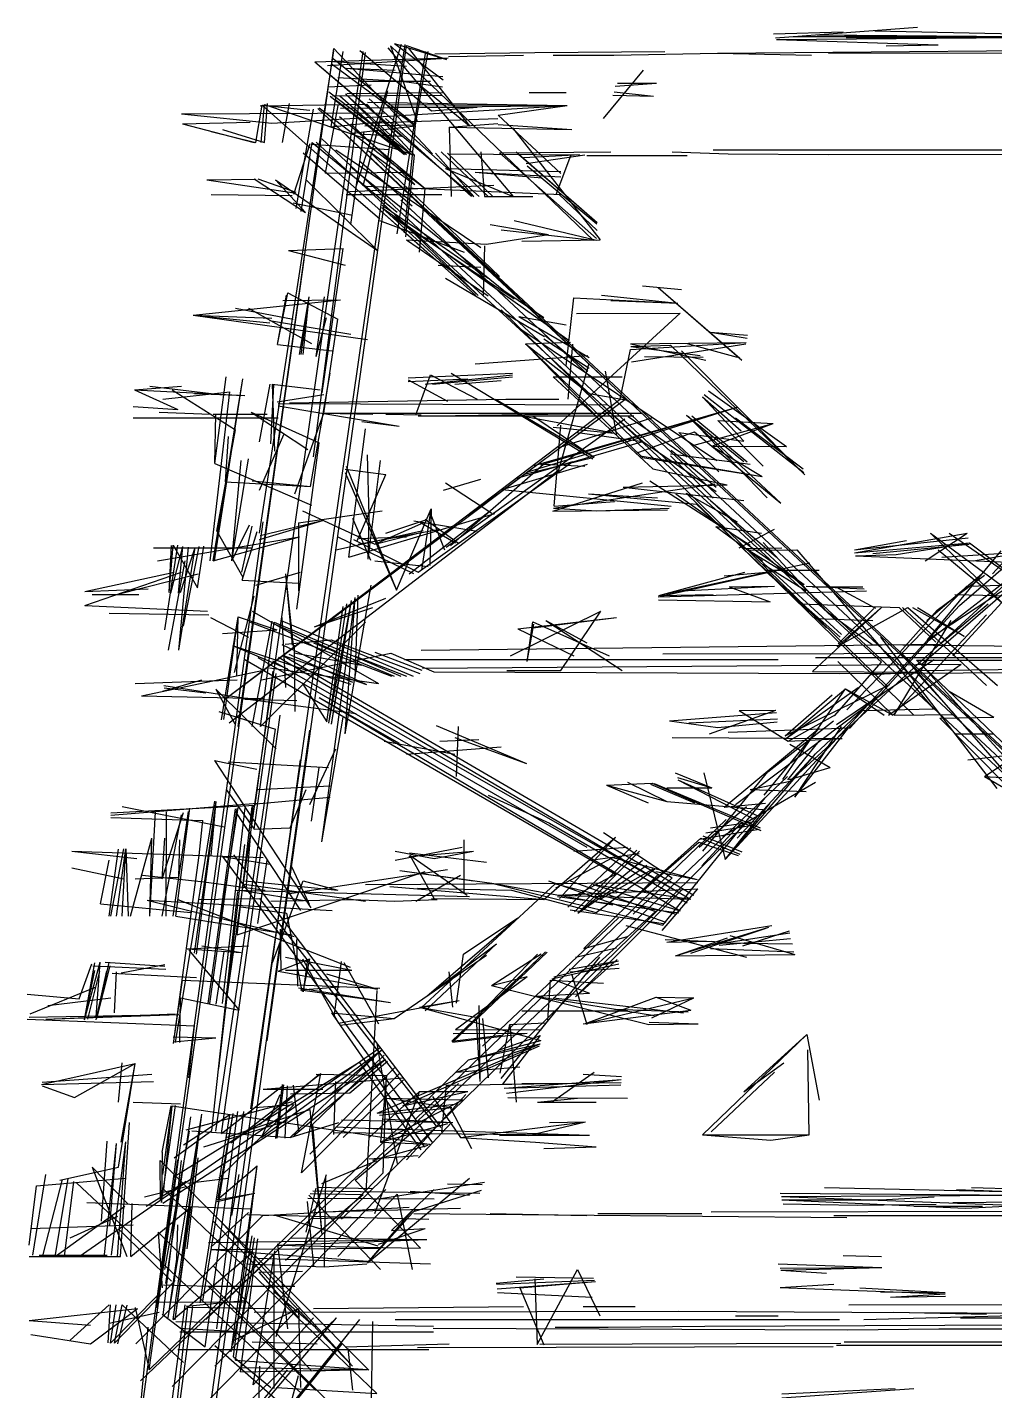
# Model space of a CAD drawing. Header units: millimetres. Extents: x 0 to 1475, y 4 to 1205.
# Drawn here: x 0 to 520, y 464 to 1197 of the extents above; entities that cross this region are included whole.
import ezdxf

# ---------------------------------------------------------------- set-up
doc = ezdxf.new("R2010")
doc.units = ezdxf.units.MM
for name, color, linetype in [('P_101', 7, 'Continuous'), ('P_150', 7, 'Continuous'), ('P_20160', 7, 'Continuous'), ('P_24159', 7, 'Continuous'), ('P_345', 7, 'Continuous'), ('P_403', 7, 'Continuous'), ('P_409', 7, 'Continuous'), ('P_475', 7, 'Continuous'), ('P_701', 7, 'Continuous'), ('P_703', 7, 'Continuous'), ('P_709', 7, 'Continuous'), ('P_712', 7, 'Continuous'), ('P_729', 7, 'Continuous'), ('P_730', 7, 'Continuous'), ('P_732', 7, 'Continuous'), ('P_733', 7, 'Continuous'), ('P_735', 7, 'Continuous'), ('P_736', 7, 'Continuous'), ('P_737', 7, 'Continuous'), ('P_738', 7, 'Continuous'), ('P_740', 7, 'Continuous'), ('P_7446', 7, 'Continuous'), ('P_7574', 7, 'Continuous'), ('P_9876', 7, 'Continuous'), ('UNASSIGNED', 1, 'Continuous')]:
    doc.layers.add(name, color=color, linetype=linetype)

msp = doc.modelspace()

# ---------------------------------------------------------------- linework, layer by layer
at = {"layer": 'P_101'}
for p, q in [((120.33, 615.33), (194.67, 1131.33)), ((100, 910), (116, 1008)), ((100.75, 910), (116, 1008)), ((101, 962.33), (107, 1009)), ((57.67, 1002), (117, 999)), ((73, 997), (109, 1001)), ((78, 1002), (112, 980.5)), ((90, 1000), (117, 999)), ((98.33, 910), (109, 1001)), ((71, 990), (98.5, 989)), ((57, 987), (135, 987)), ((100, 989), (129, 989)), ((101, 962.33), (101.5, 989)), ((102, 926), (112, 980.5)), ((108, 977), (106.5, 952.5)), ((110, 910), (119, 965)), ((110, 910), (115, 964)), ((102, 926), (116, 901.25)), ((110, 910), (119.5, 929.5)), ((115.5, 904), (121, 928.67)), ((68, 917), (121, 917)), ((70, 910), (146.5, 923)), ((74, 873), (81, 918.4)), ((76.33, 893), (78.5, 918.5)), ((76.33, 893), (77.67, 918.33)), ((77.25, 892.75), (83.75, 917.75)), ((78.5, 918.5), (91.5, 895.5)), ((81.33, 892.67), (83.75, 917.75)), ((81.5, 862), (86.8, 917.4)), ((81.5, 862), (90.25, 917.25)), ((82.5, 893), (90.25, 917.25)), ((84, 875), (92.5, 917.75)), ((91.5, 895.5), (95, 918)), ((76, 862), (85, 910)), ((48, 892), (92, 903)), ((171, 817), (185, 897)), ((111.5, 850), (122, 891)), ((158.5, 759), (176.4, 890.4)), ((162.33, 822.83), (174.4, 888.8)), ((163.75, 822.25), (174.4, 888.8)), ((171, 817), (176.4, 890.4)), ((176.5, 847), (178, 891.67)), ((44, 882), (97.67, 881)), ((104.5, 824.5), (113.5, 880)), ((105.67, 824.67), (113.5, 880)), ((112.67, 848), (113.5, 880)), ((113.5, 880), (134.33, 873)), ((121, 883), (189, 844)), ((154.5, 874.5), (186, 885)), ((161.25, 823.5), (170, 885.5)), ((162.33, 822.83), (172, 887)), ((260, 859), (308.5, 883)), ((287, 851), (308.5, 883)), ((98.5, 879.5), (119, 869)), ((105, 871), (134.33, 873)), ((120, 877), (196, 848)), ((121, 821), (131.67, 877.67)), ((125.5, 821), (182, 877)), ((125.5, 821), (132.75, 877)), ((132.75, 877), (201, 848)), ((134.17, 875.67), (167, 861)), ((136.67, 878), (207.67, 848)), ((137, 879.5), (139, 842)), ((264, 873.5), (317, 879.5)), ((264, 873.5), (294, 859)), ((269, 856), (272, 877.33)), ((269, 856), (272.5, 876)), ((272, 874), (317, 879.5)), ((272, 877.33), (313, 859)), ((279, 878), (301, 866)), ((279, 878), (320, 851)), ((138.67, 865.33), (163.5, 867.5)), ((154, 866), (197.33, 848)), ((163.5, 867.5), (211.25, 849.5)), ((212, 862), (491, 865.33)), ((110.5, 864.5), (147, 852.33)), ((110.5, 864.5), (140, 852)), ((126, 846), (195.67, 860.33)), ((137, 865), (182.5, 843.5)), ((137.25, 859.25), (182.5, 843.5)), ((140.8, 859.8), (175, 844.75)), ((143.33, 860.67), (180, 854)), ((143.67, 864.67), (144, 829)), ((176, 859), (204, 848)), ((187, 861), (212.25, 851.25)), ((195.67, 860.33), (218.67, 850.33)), ((130.25, 852.5), (189, 844)), ((147, 852.33), (174, 843.67)), ((163.75, 822.25), (169, 854)), ((203, 857), (404, 857)), ((212.67, 852.33), (502.5, 854.5)), ((258, 851), (287, 851)), ((148, 844), (161.25, 823.5)), ((218.67, 850.33), (437, 849.5)), ((101.5, 841), (134, 809)), ((101.5, 841), (111.67, 822.33)), ((116, 836), (177, 828)), ((157, 836.5), (200, 812)), ((103, 829), (133.5, 819.5)), ((117, 835.67), (145, 835)), ((345.5, 824), (371.5, 820.5))]:
    msp.add_line(p, q, dxfattribs=at)
at = {"layer": 'P_150'}
for p, q in [((124, 858), (301, 756)), ((135.25, 858.25), (356.83, 728.17)), ((137.25, 859.25), (358.57, 730.29)), ((117, 857), (316.5, 741.5)), ((132, 856.33), (356.83, 728.17)), ((157, 836.5), (351.2, 721.8)), ((158.5, 759), (170, 826)), ((220, 821.5), (268.67, 801)), ((222, 813), (243, 814)), ((230, 815), (268.67, 801)), ((231, 794), (232, 821)), ((152, 779), (166, 809)), ((192, 813), (230, 806)), ((204, 806), (255, 810)), ((375.5, 749.5), (424, 806.33)), ((382, 761), (424, 806.33)), ((153, 770), (157, 799)), ((348.5, 796), (368.33, 788)), ((349.75, 793.5), (368.33, 788)), ((350, 792.33), (390.75, 771.25)), ((350, 792.33), (393, 773)), ((363.5, 754), (398.5, 796.5)), ((364, 796), (375.5, 749.5)), ((311.67, 789.33), (336.25, 790.5)), ((311.67, 789.33), (344, 780.67)), ((311.67, 789.33), (334, 780)), ((323, 791), (344, 780.67)), ((335.33, 790), (359, 780)), ((336.25, 790.5), (394.67, 765)), ((337.33, 790.33), (394.25, 766.5)), ((344, 788), (368.33, 788)), ((374, 762), (424, 791)), ((389, 787), (410.5, 791.5)), ((389, 787), (419, 786)), ((248, 784), (281, 769)), ((344, 780.67), (395.67, 776.33)), ((361.5, 756), (387, 778)), ((375, 777.5), (397.25, 779.75)), ((375.5, 749.5), (399.5, 779.5)), ((367.5, 766.5), (392.6, 770)), ((310, 764), (347, 739.5)), ((361.67, 760.33), (393.75, 765.75)), ((363, 746), (384.5, 769.5)), ((365, 763.8), (391, 768)), ((198, 749), (234, 756)), ((294, 754), (323, 756)), ((361.33, 758.83), (382.5, 751.5)), ((362.29, 761), (383.33, 752.33)), ((363.4, 762.2), (384.5, 753.5)), ((198, 754), (219, 750)), ((205.33, 751), (240, 754)), ((219, 750), (240, 754))]:
    msp.add_line(p, q, dxfattribs=at)
at = {"layer": 'P_20160'}
msp.add_line((515, 794), (560, 768), dxfattribs=at)
at = {"layer": 'P_24159'}
for p, q in [((296, 529), (308, 504)), ((299, 509), (327, 509)), ((381, 504), (404, 504))]:
    msp.add_line(p, q, dxfattribs=at)
at = {"layer": 'P_345'}
for p, q in [((255, 1045), (463, 842.33)), ((107.5, 836.5), (319, 997)), ((225.33, 917.33), (321.5, 986.5)), ((283.5, 939.5), (287, 983)), ((359, 979.5), (405.5, 941)), ((331.25, 974.25), (370.67, 947.33)), ((346.5, 969.5), (370.67, 949.67)), ((368.33, 971.67), (395.33, 955.33)), ((210.25, 904), (293.5, 963.5)), ((227.67, 918.33), (277.67, 962)), ((255.5, 948.5), (301.33, 962)), ((263.5, 954.5), (293.5, 963.5)), ((267.5, 956.75), (305, 965.75)), ((277.67, 962), (300, 961)), ((329.75, 966.5), (395.33, 955.33)), ((331, 965.67), (395.33, 955.33)), ((346, 966.5), (369, 943.67)), ((224, 948), (244, 954)), ((336.5, 959.5), (376.5, 951)), ((225, 952), (250, 935.67)), ((255.5, 948.5), (346.5, 939.5)), ((282.75, 936.75), (331, 952)), ((283.17, 938.33), (370, 951.5)), ((302, 946), (360, 940.5)), ((302, 946), (339, 944)), ((320.67, 949.67), (376.5, 951)), ((320.67, 949.67), (385.5, 942.5)), ((335, 953), (389, 918.5)), ((349, 946), (418, 897.33)), ((354.5, 946.5), (382, 931)), ((283.5, 939.5), (316, 942)), ((360, 940.5), (430, 874)), ((367.5, 942.5), (403, 912)), ((173, 912), (251.5, 935.5)), ((193, 925), (215, 932.25)), ((198.67, 894.33), (217.25, 938)), ((205.5, 903), (248.5, 936.5)), ((208, 931.5), (242, 926)), ((212.25, 905), (217.25, 938)), ((214, 932.4), (232, 919.5)), ((217.25, 938), (216.5, 907.5)), ((216.67, 936.17), (224.5, 916)), ((282.75, 936.75), (344.5, 937.5)), ((283.17, 938.33), (306.5, 937)), ((306.5, 937), (345.33, 938.33)), ((211, 931), (230.33, 919.67)), ((370.5, 928.5), (395.5, 910)), ((370.5, 928.5), (395, 925)), ((383, 917), (402, 927)), ((445, 914.33), (505.67, 925)), ((385.25, 916.75), (406, 917)), ((396, 920), (430, 883)), ((445, 916), (506.17, 922.5)), ((445, 916), (473, 921)), ((445, 914.33), (507, 919.8)), ((455, 914), (506.75, 919)), ((387.25, 915.75), (414, 916)), ((388.33, 915.67), (418, 897.33)), ((445.5, 912.75), (467.5, 913.5)), ((375, 902), (397.67, 904)), ((396, 908.33), (419, 894)), ((396.75, 905), (426, 905))]:
    msp.add_line(p, q, dxfattribs=at)
at = {"layer": 'P_403'}
for p, q in [((176.5, 577), (211.5, 540.5)), ((183, 532.6), (238, 578)), ((196, 550), (219, 572)), ((151, 567.25), (219, 567)), ((167, 536), (199, 569.5)), ((208.5, 560.25), (244.33, 571.67)), ((159, 560), (233, 562)), ((208, 559), (441, 557)), ((249, 559), (301, 558)), ((307, 559), (363, 559))]:
    msp.add_line(p, q, dxfattribs=at)
at = {"layer": 'P_409'}
for p, q in [((97, 443.5), (147, 803)), ((126, 600), (190.8, 647)), ((141.4, 600), (190.8, 647)), ((188, 650.5), (199, 586)), ((73, 564.67), (192.75, 642)), ((79, 579), (178.5, 640.5)), ((143.4, 601), (192.75, 642)), ((178.5, 640.5), (211.67, 593.33)), ((109.5, 597), (158, 634.33)), ((125, 607), (157, 634)), ((147.5, 581), (200.33, 634.33)), ((147.5, 581), (158, 634.33)), ((152, 591), (198, 637.67)), ((170, 600), (202.5, 631)), ((193.33, 633.33), (190, 597.5)), ((191.5, 581), (193.33, 633.33)), ((104.5, 602), (138, 628.2)), ((133.67, 599.33), (137.25, 628.5)), ((134.5, 599.5), (138, 628.2)), ((138.67, 599.5), (140, 627.67)), ((141.67, 623.33), (173.5, 624)), ((143, 628), (146, 603.5)), ((152.67, 556.33), (232, 629)), ((165, 601.5), (166, 630)), ((184, 600), (211, 624.67)), ((187, 559), (211, 624.67)), ((202, 617), (237, 624.67)), ((223, 603), (225.5, 628)), ((78, 617), (217.25, 596.25)), ((85.5, 604), (142.75, 619.25)), ((103, 578), (143.67, 617.67)), ((122.5, 616), (143.67, 617.67)), ((126, 600), (136, 623)), ((188.33, 613), (231.4, 618)), ((189.5, 612), (228.5, 616)), ((190, 597.5), (234.25, 620.25)), ((193.5, 621), (234.25, 620.25)), ((193.5, 621), (228.5, 616)), ((204, 588), (236, 623)), ((218, 622), (233, 600)), ((95, 595), (140, 609)), ((107, 600), (152, 615)), ((152, 615), (158.5, 547.5)), ((169, 609.5), (228.25, 608)), ((191, 610), (229, 608)), ((227.67, 615.67), (239, 594)), ((88.5, 603.5), (141.4, 600)), ((141.4, 600), (167.67, 608)), ((153.5, 607), (158.5, 547.5)), ((165, 602.67), (302.5, 601.25)), ((166, 605.67), (202, 604)), ((176.5, 577), (207.5, 603)), ((185, 605), (302.5, 601.25)), ((190, 597.5), (226.25, 607.5)), ((210.5, 589), (228.25, 608)), ((233, 600), (300.33, 608.33)), ((186, 587.67), (215.75, 595.75)), ((190, 597.5), (216.6, 596.4)), ((233, 600), (273.5, 597.5)), ((158.5, 575.25), (188, 587.5)), ((184, 588.5), (210.33, 590.33)), ((102.25, 566.5), (123.67, 584.67)), ((110, 558), (114, 580)), ((156.25, 573.25), (185.5, 572.5)), ((189, 567), (246, 576)), ((226, 575), (244.67, 574.67)), ((152.2, 569.8), (180.67, 569.33)), ((153.6, 571.2), (243.5, 570)), ((206, 571), (238, 569))]:
    msp.add_line(p, q, dxfattribs=at)
at = {"layer": 'P_475'}
for p, q in [((70.5, 549), (172, 448)), ((1, 536), (50.25, 536)), ((6.33, 536.67), (43, 536.67)), ((97.33, 520), (155, 464)), ((1, 501.5), (59.33, 508)), ((34, 489), (59.33, 508)), ((43.5, 489.5), (44.75, 510)), ((44.83, 489.33), (47.8, 510)), ((47, 489.4), (51, 510)), ((48.67, 489), (53.75, 509.75)), ((51, 510), (84, 479)), ((58, 508.5), (65.67, 475)), ((111.33, 491), (146, 508)), ((146, 508), (147, 465.5)), ((1, 501.5), (34, 499)), ((72.5, 505), (95.67, 487.33)), ((79.86, 501), (218.5, 498.5)), ((121.5, 467), (154, 503)), ((2, 494), (34, 489)), ((82, 497.33), (113, 495.67)), ((82, 495.5), (218.5, 495.5)), ((81, 486), (216, 486)), ((121, 490), (156, 489)), ((171, 487.33), (227, 489))]:
    msp.add_line(p, q, dxfattribs=at)
at = {"layer": 'P_701'}
for p, q in [((61.5, 451.5), (127, 931)), ((58, 844), (113, 846)), ((73, 840), (94, 846)), ((73.67, 841.67), (96, 839)), ((45, 773.33), (123.75, 779.75)), ((45, 774.5), (122.67, 778.67)), ((51, 778), (106, 767)), ((79.8, 651), (101, 780.75)), ((90, 699), (101.6, 780.6)), ((91, 698.5), (101.6, 780.6)), ((99, 751.5), (101.6, 780.6)), ((45, 772), (94.5, 770.5)), ((66, 719), (69, 775)), ((72.5, 739), (84, 774.67)), ((72.5, 719), (83, 773.5)), ((74.67, 719), (75, 775)), ((78.5, 719), (86.67, 775.33)), ((80, 719), (87.5, 777)), ((92.5, 751.5), (94.5, 770.5)), ((97.33, 672), (112, 776.6)), ((98.25, 672), (113, 776.83)), ((48, 719), (53, 755.25)), ((51, 719), (53, 755.25)), ((53, 755.25), (54.33, 719)), ((55.5, 719), (67, 761)), ((66, 719), (67, 761)), ((72.5, 739), (74, 761)), ((81.5, 740), (82, 760)), ((24, 754), (59, 750)), ((24, 754), (127, 750.5)), ((39.33, 725.67), (44, 749)), ((44, 719), (49, 755)), ((45, 719), (52, 755.2)), ((78.75, 650.5), (92.5, 751.5)), ((24, 745), (52, 739)), ((62, 741), (95, 737.5)), ((58, 739), (81.5, 740)), ((64.5, 727.5), (143.67, 708)), ((99.33, 603.67), (113.25, 732.25)), ((39.33, 725.67), (88, 721)), ((86, 701.33), (119, 703)), ((86, 701.33), (115, 699.5)), ((87, 700.75), (114, 668.5)), ((94, 703), (115, 699.5)), ((101.67, 671.67), (106, 700)), ((28, 674.5), (34.67, 693.33)), ((30.75, 663.25), (39.25, 694.25)), ((30.75, 663.25), (36.4, 693.8)), ((30.75, 663.25), (36.33, 689.67)), ((32.5, 663.5), (39, 689.33)), ((35.25, 692.25), (74.5, 690.5)), ((37, 664.75), (39.25, 694.25)), ((37, 663.25), (42.75, 689.5)), ((37.5, 664), (44, 694)), ((37.5, 664), (44.6, 692.2)), ((42, 694.2), (74, 692)), ((50.5, 688.5), (74, 693)), ((45.67, 688.33), (91, 686)), ((47, 667), (48, 689)), ((78.75, 650.5), (83.5, 684.5)), ((0, 677), (28, 674.5)), ((1.5, 666.5), (37, 681)), ((11, 671), (45, 675)), ((82, 651), (82.5, 675)), ((82.5, 675), (114, 668.5)), ((0, 663.5), (90, 660)), ((1, 664.67), (80.67, 666)), ((10, 663.5), (79.5, 666.5)), ((10, 663.5), (81.5, 666)), ((87, 632), (90, 660)), ((78.5, 654), (101.5, 653.5)), ((78.8, 651.4), (101.5, 653.5)), ((28, 536), (189.8, 648.4)), ((7.75, 628.5), (58, 639.75)), ((25.5, 621.5), (58, 639.75)), ((49, 619), (51, 640)), ((49, 584), (58, 639.75)), ((50.6, 597.4), (58, 639.75)), ((65.67, 475), (237.33, 641.67)), ((8, 629.67), (67, 634)), ((7.75, 628.5), (68, 630)), ((8, 627.67), (25.5, 621.5)), ((57, 619), (82.5, 618)), ((72.25, 565), (79.8, 617.2)), ((72.5, 592), (77.5, 617)), ((73, 580), (78, 617)), ((73.5, 572), (78, 617)), ((74.5, 521.5), (88, 611)), ((75.86, 503), (94, 612.5)), ((78.5, 502.12), (94, 612.5)), ((79.5, 501.83), (94, 612.5)), ((84, 596), (109, 612.25)), ((93, 511), (109, 612.25)), ((94.5, 512), (110.83, 612.83)), ((95.67, 487.33), (113.2, 614)), ((102, 497), (116.5, 614)), ((102.67, 567.33), (110.83, 612.83)), ((50.25, 536), (55, 608)), ((74, 529), (87.33, 603.33)), ((79, 589), (99.33, 603.67)), ((40, 555), (43, 598)), ((41.5, 537), (48, 596.67)), ((44.5, 552.5), (48, 596.67)), ((47.75, 557), (53, 597.67)), ((48.5, 536), (53, 597.67)), ((69.5, 508.25), (81, 588)), ((71.67, 566), (71.5, 587.5)), ((72.5, 592), (72.25, 565)), ((86, 540), (92, 589)), ((3, 536.67), (10, 580)), ((17.5, 577), (49, 584)), ((35, 584), (53.6, 536)), ((35, 584), (54.33, 564)), ((35, 584), (46, 555.25)), ((1, 542), (5, 574)), ((5, 574), (53, 578)), ((8.5, 537), (19, 577.33)), ((15, 536), (22, 577.67)), ((20, 536), (25, 576.33)), ((63, 568), (85.5, 573.5)), ((64, 563), (85.5, 576.5)), ((86.33, 575.33), (108, 578)), ((150, 549), (155.4, 572.6)), ((160, 530.33), (160.67, 578.33)), ((32, 565), (120, 561.5)), ((101.33, 565.33), (122.5, 570)), ((102.25, 566.5), (122.5, 570)), ((139, 534), (180.67, 569.33)), ((150.5, 565.5), (154, 531)), ((151.5, 569), (190, 529)), ((15, 536), (52.5, 563)), ((23, 546), (48.67, 557.67)), ((55.67, 536), (56.5, 564.5)), ((55.67, 536), (88, 562.5)), ((98.75, 541), (119, 559.67)), ((118.5, 558.5), (216, 556)), ((126.67, 558), (205.5, 562.5)), ((134, 558), (188.67, 541.67)), ((2, 551), (57, 553)), ((152.67, 556.33), (179, 557))]:
    msp.add_line(p, q, dxfattribs=at)
at = {"layer": 'P_703'}
for p, q in [((107, 672), (180.67, 1184)), ((113.5, 821), (165, 1185.67)), ((129, 652), (204, 1187.2)), ((125, 974), (130.67, 1005)), ((131, 973), (132.67, 1004.67)), ((131.75, 1005), (133, 969)), ((131.75, 1005), (157.5, 1002)), ((152.33, 950), (163, 1011)), ((120.5, 990), (157, 973.5)), ((120.5, 990), (151, 970)), ((144, 946), (159.5, 989.5)), ((125, 948), (138, 978)), ((173, 912), (182, 981)), ((145, 884), (157, 973.5)), ((101, 962.33), (153, 940)), ((171.5, 961), (198.67, 894.33)), ((184, 934.5), (183, 967)), ((183.33, 911), (190, 964)), ((107.5, 836.5), (267.5, 956.75)), ((108.67, 823), (286, 959)), ((171, 959.33), (193, 956.5)), ((171, 957.5), (198.67, 894.33)), ((177.5, 920.75), (193, 956.5)), ((106.5, 952.5), (152.33, 950)), ((121, 953), (152.33, 950)), ((125, 921.5), (159.5, 932)), ((125.25, 923.75), (159.5, 932)), ((146, 930.5), (191, 937)), ((148, 937), (187, 919)), ((175, 933), (184.75, 910.5)), ((183.33, 911), (184, 934.5)), ((115.67, 899.67), (123.75, 925.75)), ((146, 930.5), (146, 894)), ((166, 916), (213, 926.33)), ((178, 919), (222, 927)), ((187, 919), (213.4, 930.6)), ((187, 919), (212.5, 925.5)), ((100, 910), (146.5, 923)), ((167, 923), (207.75, 903.25)), ((175.5, 921.5), (210.25, 904)), ((178.5, 922), (204, 923)), ((187, 910), (215.67, 907)), ((123, 897), (147, 904)), ((139, 903), (142.5, 864.75)), ((139, 903), (143.2, 862.8)), ((339.5, 890.67), (404, 905)), ((339.8, 891.4), (386, 904)), ((115.67, 899.67), (146, 898)), ((352, 894), (402, 896.5)), ((154.5, 874.5), (193, 890)), ((339.67, 889), (399.67, 888)), ((339.8, 891.4), (369, 892))]:
    msp.add_line(p, q, dxfattribs=at)
at = {"layer": 'P_709'}
for p, q in [((71.5, 587.5), (183.75, 474.75)), ((73.2, 504.4), (83, 587.5)), ((78, 466), (191.5, 581)), ((109.75, 484.75), (123.67, 584.67)), ((111, 482), (123.67, 584.67)), ((134, 493), (161, 580)), ((26.5, 575.5), (147.67, 462)), ((73.5, 572), (188, 462.33)), ((101, 477), (193, 572)), ((199, 569.5), (207, 529)), ((58.5, 489), (126.67, 558)), ((79.5, 501.83), (88, 562.5)), ((183, 532.6), (209, 561.33)), ((183, 532.6), (207.6, 561)), ((45.33, 536.67), (47.75, 557)), ((50, 550), (77.67, 522.67)), ((61, 469), (152.67, 556.33)), ((80.5, 534.5), (81, 553)), ((100, 555), (175, 477)), ((104, 555), (175, 477)), ((189, 542.5), (214, 551)), ((196, 550), (214, 551)), ((70.5, 549), (72.5, 519)), ((97.5, 543.5), (215, 545)), ((112, 493.67), (121, 547)), ((112, 480.2), (122.33, 546)), ((114.67, 474), (124, 545.5)), ((134.67, 542.67), (140, 497)), ((134.75, 542), (215, 545)), ((142, 546), (215, 545)), ((78.5, 502.12), (121.5, 538.5)), ((96, 502), (132.67, 537)), ((99.33, 539.67), (189, 540.5)), ((99.33, 539.67), (183, 533.5)), ((114.5, 496.5), (122.67, 536.67)), ((121.5, 467), (133.2, 539)), ((132.67, 537), (132.67, 465)), ((134.75, 542), (181, 541)), ((181, 541), (211.5, 540.5)), ((75.86, 503), (80.5, 534.5)), ((100, 531), (153, 474.5)), ((118, 532), (160, 530.33)), ((123.5, 535), (217, 532)), ((124.5, 527.5), (148, 528)), ((160, 530.33), (182.75, 532)), ((274.33, 488.67), (296, 529)), ((47, 489.4), (79.5, 523)), ((73.33, 520.67), (97.33, 520)), ((124.5, 527.5), (146, 503)), ((252.33, 521.67), (278, 524)), ((252.5, 521), (305.2, 523.2)), ((252.75, 518.5), (305.75, 522.5)), ((263, 525), (304.67, 524.33)), ((265, 519), (305.75, 522.5)), ((273, 524), (274.33, 488.67)), ((44.83, 489.33), (70, 515)), ((97.33, 520), (144, 520)), ((133, 517), (155, 498)), ((253, 516.5), (304, 514)), ((265, 519), (278, 488.5)), ((23, 491), (44, 510)), ((44, 500), (71, 506)), ((68.67, 511.33), (117.5, 511.5)), ((85.5, 509.25), (116.67, 512.33)), ((86.75, 508.75), (130, 508)), ((110.67, 488.33), (115.5, 512.5)), ((122, 506), (350.5, 506.5)), ((154, 508), (267, 509))]:
    msp.add_line(p, q, dxfattribs=at)
at = {"layer": 'P_712'}
for p, q in [((65.67, 475), (149, 1072)), ((61.5, 837.5), (128, 851.5)), ((122.67, 778.67), (132.33, 850.67)), ((122, 765.67), (134, 849.5)), ((61.5, 837.5), (127, 836)), ((73.5, 843), (118.5, 836)), ((104.5, 602), (136, 827)), ((99, 439.5), (152, 819)), ((101.4, 603.4), (133.5, 819.5)), ((100.67, 802.67), (123.5, 798)), ((100.67, 802.67), (152.5, 723.5)), ((108, 802), (162, 799)), ((207.5, 603), (409, 794)), ((107, 787), (122, 765.67)), ((124, 787), (163, 789)), ((141.5, 766.5), (150, 787)), ((104, 716), (113.4, 777.4)), ((113, 709), (121, 778)), ((121.33, 778.67), (117.67, 733.67)), ((123, 779.4), (163, 783)), ((342, 714.2), (397, 782.67)), ((105, 672), (117.2, 777.2)), ((111.67, 775.67), (147, 722)), ((209, 610), (376, 771)), ((122, 765.67), (141.5, 766.5)), ((281, 769), (355, 726.14)), ((332, 715), (387.5, 769.75)), ((103, 637), (117, 757.5)), ((114, 733.2), (117, 757.5)), ((235, 731), (235, 760)), ((278, 728), (316.5, 761.5)), ((286.4, 728.4), (316.5, 761.5)), ((290.75, 723.75), (324.67, 755.67)), ((323.5, 726), (362.29, 761)), ((323.5, 726), (361.33, 758.83)), ((105, 751), (218, 597)), ((105, 751), (130.5, 747)), ((111, 752), (222.5, 605.25)), ((124, 715), (129, 749)), ((205.67, 753), (247, 748)), ((205.75, 751.75), (236.67, 730.33)), ((205.75, 751.75), (219, 728.33)), ((284.4, 734.2), (315, 750.5)), ((294.33, 721.33), (328, 754.5)), ((296.25, 720.5), (329.33, 754)), ((296.25, 720.5), (331, 749)), ((303, 749), (329.25, 752.75)), ((315, 750.5), (360.33, 738.67)), ((113, 709), (214, 743)), ((140, 731), (226, 744)), ((142, 746), (151.67, 725.33)), ((200.5, 743.5), (250, 736.67)), ((200.5, 743.5), (240, 738)), ((209, 727), (233, 741)), ((295, 730), (316.5, 741.5)), ((296.25, 720.5), (333.33, 746.33)), ((299.5, 701.5), (339, 741)), ((306, 721), (337.67, 744.33)), ((308, 728), (336.75, 744.5)), ((338.25, 743), (360.33, 738.67)), ((95, 737.5), (128, 733)), ((116.75, 736.25), (182, 727)), ((117, 738), (167, 733)), ((132, 694), (148.5, 738)), ((148.5, 738), (167, 733)), ((182, 736), (360.8, 737)), ((195, 735), (278, 728)), ((210, 734), (260.5, 733)), ((212, 669.6), (284, 736.33)), ((250, 736.67), (342, 714.2)), ((250, 736.67), (315, 725)), ((280.5, 738), (343.6, 715.8)), ((282.75, 736.75), (349.2, 720)), ((285.4, 730.2), (360.75, 733.75)), ((292, 738), (338, 721.5)), ((304.5, 736), (351.2, 721.8)), ((304.5, 736), (356.83, 728.17)), ((326, 720), (347, 739.5)), ((341.5, 711.25), (360.75, 733.75)), ((64.5, 727.5), (164, 722)), ((81, 728), (173.75, 691.5)), ((92, 728), (125, 728.5)), ((112.33, 733), (238, 729.5)), ((115.75, 732.75), (151.5, 727)), ((125, 728.5), (220, 606)), ((131, 727), (175, 728)), ((175, 728), (197.5, 727)), ((197.5, 727), (220.5, 728)), ((217.5, 728.5), (278, 728)), ((260.5, 733), (306, 721)), ((285.25, 729.5), (350.5, 720.75)), ((285.4, 730.2), (356.83, 728.17)), ((295, 675.5), (352, 733)), ((80, 719), (142.5, 709)), ((115, 724), (139.5, 720.5)), ((139.5, 720.5), (147.67, 678.67)), ((292, 722.33), (342.25, 715)), ((300, 687), (338, 721.5)), ((136, 712), (136.5, 689.5)), ((169, 556), (332, 715)), ((215, 676), (264, 718)), ((234.75, 698.5), (264, 718)), ((245, 649), (318, 718)), ((322, 714), (387, 697)), ((344, 705), (400.5, 714)), ((145.5, 681.25), (145, 706.5)), ((214, 668), (252.5, 704)), ((215, 676), (252.5, 704)), ((299.5, 701.5), (323, 708)), ((343.25, 706.5), (374.25, 705.25)), ((344, 705), (368, 705.5)), ((348.67, 697.67), (376.67, 707.33)), ((139, 697), (174.67, 690)), ((197.33, 664), (247, 698)), ((228.5, 651.83), (278.75, 699.75)), ((228.8, 651.2), (279.67, 699.67)), ((228.8, 651.2), (274.5, 698.5)), ((231, 672.25), (234.75, 698.5)), ((249.67, 681.67), (276.5, 698.75)), ((252, 674), (278.75, 699.75)), ((255, 631.75), (308, 697)), ((295, 697), (317, 702)), ((135, 689.33), (152, 696)), ((135, 689.33), (188.5, 679.75)), ((139, 690), (174.67, 690)), ((148, 696), (167.5, 661.5)), ((148.4, 678.2), (152, 696)), ((150.75, 695.75), (148.4, 678.2)), ((165.2, 664.8), (169, 694.5)), ((170.33, 694), (189, 661)), ((282.2, 685.2), (318.25, 693.25)), ((283.33, 686.33), (318, 695)), ((291.5, 690.5), (318, 695)), ((292, 689), (318.5, 691)), ((295, 675.5), (317.33, 695.67)), ((83.5, 684.5), (189.67, 680.33)), ((161, 688), (188.5, 679.75)), ((229, 670), (227, 689)), ((230.33, 658), (269, 686.5)), ((249.67, 681.67), (269, 686.5)), ((280, 663), (281.5, 684.5)), ((281.5, 684.5), (310, 683)), ((282.2, 685.2), (302.5, 677.5)), ((293, 687.5), (301, 660.67)), ((146, 680.4), (195.5, 672.5)), ((147, 679.43), (168, 681)), ((147, 679.43), (195.5, 672.5)), ((182.25, 570.5), (188.33, 679)), ((249.67, 681.67), (334.33, 660.67)), ((273.5, 676), (302.5, 677.5)), ((273.5, 676), (337.5, 665.5)), ((283, 675), (353, 667)), ((300.25, 661.25), (338.33, 675.33)), ((300.25, 661.25), (358.67, 675)), ((336, 664.33), (358.67, 675)), ((338.33, 675.33), (357, 668.33)), ((338.33, 675.33), (358.67, 675)), ((167.5, 661.5), (232.33, 673.67)), ((211, 670), (232.33, 673.67)), ((211, 670), (243.33, 664.33)), ((211, 670), (276.29, 652.14)), ((243, 671), (243.5, 630)), ((266, 668), (323, 668)), ((299, 661), (357, 668.33)), ((316, 669), (355.5, 667.5)), ((163.67, 667), (213.75, 594.75)), ((163.67, 667), (197.33, 664)), ((168.33, 660.33), (197.33, 664)), ((241.5, 664), (243.5, 630)), ((245, 664), (248, 632)), ((254.5, 634.5), (259.67, 660.67)), ((259.67, 660.67), (278.67, 661.67)), ((259.67, 660.67), (263, 619)), ((334.33, 660.67), (361, 661)), ((334.5, 662), (361, 661)), ((228.5, 651.83), (255, 655)), ((228.8, 651.2), (269, 656)), ((229.2, 655.8), (269, 656)), ((230.33, 658), (276.5, 657.75)), ((254, 647), (276.2, 654.8)), ((255.8, 628.6), (276.2, 654.8)), ((164, 624), (190.8, 647)), ((188.33, 613), (276, 650.33)), ((202, 617), (275.5, 649.25)), ((231, 635), (276, 650.33)), ((237.33, 641.67), (276.29, 652.14)), ((237.33, 641.67), (276, 650.33)), ((153.5, 607), (192, 644.14)), ((173.5, 624), (193.8, 641)), ((231, 635), (265, 638)), ((127, 626), (202, 632)), ((155.5, 634), (193.33, 633.33)), ((256.6, 626.4), (319.6, 631.2)), ((257.75, 623.75), (319.6, 631.2)), ((282, 619), (305, 635)), ((299, 634), (319.67, 632.67)), ((127, 626), (159, 626)), ((211, 624.67), (237, 624.67)), ((225.5, 628), (319.6, 629.6)), ((255.8, 628.6), (319.6, 629.6)), ((256.6, 626.4), (319.33, 628.33)), ((266, 629), (286, 629))]:
    msp.add_line(p, q, dxfattribs=at)
at = {"layer": 'P_729'}
for p, q in [((346, 1026), (418.33, 956.33)), ((352, 1023), (418.33, 956.33)), ((286, 959), (302.33, 1016.33)), ((228, 1011), (304.2, 965)), ((283, 1009), (336.5, 959.5)), ((302.25, 1000), (331.25, 974.25)), ((363.33, 998.33), (385.5, 974.5)), ((363.33, 998.33), (384, 980)), ((364.25, 999.5), (417.75, 957.5)), ((366.5, 1001.5), (408.5, 971.5)), ((135, 993.5), (200, 982.5)), ((237, 934), (321.5, 996.83)), ((252, 997), (305, 965.75)), ((272.67, 961.33), (382, 992.67)), ((276.25, 961.75), (382, 992.67)), ((337, 978.5), (382, 992.67)), ((159.5, 989.5), (331, 989.5)), ((159.5, 989.5), (186, 989)), ((180, 985), (200, 982.5)), ((193, 989), (212, 988.5)), ((210.33, 988), (326.33, 988)), ((218, 988), (329.67, 989.67)), ((266, 988), (314.5, 979)), ((272, 988), (305, 965.75)), ((286, 971), (336, 987)), ((323.33, 987.67), (355, 966)), ((354.67, 988.33), (385.5, 963.5)), ((354.67, 988.33), (405.5, 941)), ((355.75, 987.75), (398, 944)), ((357.5, 988), (387.33, 963.33)), ((358, 972), (401.25, 984)), ((368.33, 971.67), (401.25, 984)), ((371.5, 985.5), (401.25, 984)), ((371.5, 985.5), (396, 961)), ((381, 987), (417.5, 959.5)), ((269.25, 958), (337, 978.5)), ((283, 982), (315.67, 978.67)), ((296, 979), (331.25, 974.25)), ((327.5, 968), (359, 979.5)), ((350.5, 979), (385.5, 974.5)), ((350.5, 979), (372, 958)), ((265.25, 955), (331.25, 974.25)), ((368.33, 971.67), (408.5, 971.5)), ((346, 967.67), (389, 962))]:
    msp.add_line(p, q, dxfattribs=at)
at = {"layer": 'P_730'}
for p, q in [((177, 1111.33), (201.33, 1188)), ((197.6, 1188.2), (223.67, 1168.67)), ((197.6, 1188.2), (225.5, 1179.75)), ((125, 925), (165, 1184.25)), ((154, 966), (182, 1183.5)), ((163.5, 1143.5), (170, 1184)), ((165, 1185.67), (218, 1129)), ((179, 1184.5), (217.5, 1152)), ((194, 1186), (261.5, 1106)), ((194.67, 1131.33), (203.25, 1187.75)), ((195.4, 1187), (304.5, 1082.5)), ((195.4, 1187), (209.75, 1146.25)), ((199, 1086), (214.5, 1184)), ((204, 1187.2), (223.25, 1180.5)), ((205, 1186), (238, 1144)), ((208.86, 1144.57), (215.67, 1184)), ((219.33, 1182.67), (273, 1183.5)), ((226.67, 1181.33), (267, 1182)), ((154.67, 1178.33), (226.5, 1180.5)), ((154.67, 1178.33), (240.25, 1106)), ((154.67, 1178.33), (201.5, 1138.5)), ((161.5, 1176.5), (225.8, 1180.4)), ((163.5, 1177.5), (208.83, 1144)), ((164.5, 1180.25), (208.86, 1144.57)), ((164.67, 1178.67), (204, 1176)), ((171.5, 1175), (223.5, 1170.5)), ((171.5, 1175), (198, 1174)), ((161.5, 1165), (185, 1166)), ((167, 1170), (201.5, 1168)), ((179, 1168), (217, 1168)), ((201.5, 1168), (223.33, 1165)), ((211, 1166), (238, 1144)), ((162.25, 1162.25), (206.75, 1128.5)), ((163, 1160), (203, 1128.5)), ((164.2, 1160.2), (223, 1160.5)), ((168.2, 1160.2), (204, 1128.5)), ((171.25, 1161.25), (206.75, 1128.5)), ((171.25, 1161.25), (204, 1128.5)), ((172, 1161.33), (223.33, 1162)), ((180.67, 1111.67), (194, 1163)), ((123, 1135), (126.33, 1155.17)), ((125.25, 1154.75), (182.67, 1155.67)), ((125.8, 1135), (127.67, 1155.5)), ((126.33, 1155.17), (241.33, 1052.67)), ((126.33, 1155.17), (152, 1152.5)), ((127.67, 1135), (129.33, 1156)), ((127.67, 1155.5), (208.4, 1128.2)), ((131.5, 1145.5), (290.4, 1155)), ((137.33, 1135), (141, 1156)), ((144.75, 1099.5), (154, 1153)), ((156.25, 1153.25), (323, 996.5)), ((157, 1153.67), (214, 1110.33)), ((160.5, 1118.5), (167.33, 1155)), ((165.4, 1158.4), (204, 1128.5)), ((168.5, 1153.5), (290.4, 1155)), ((182.67, 1155.67), (208.4, 1128.2)), ((183, 1156.75), (290.4, 1155)), ((184, 1158.5), (243.2, 1106)), ((194, 1154), (242, 1154)), ((194.5, 1155.5), (290.4, 1155)), ((217.5, 1152), (242, 1154)), ((83, 1150.5), (192.67, 1151)), ((83, 1150.5), (131.5, 1145.5)), ((83.5, 1145), (120, 1146)), ((83.5, 1145), (122, 1135)), ((163.5, 1143.5), (192.5, 1146.5)), ((168, 1149), (214, 1110.33)), ((174, 1145), (208.5, 1112.5)), ((175, 1140), (208.83, 1144)), ((181.5, 1145.5), (253.2, 1148)), ((181.67, 1144), (208.86, 1144.57)), ((192.67, 1148), (239, 1106)), ((203, 1086.5), (208.83, 1144)), ((227, 1143.25), (253.25, 1145.25)), ((99, 1141), (123, 1135)), ((105, 1142), (127.67, 1135)), ((174, 1091), (181.33, 1141)), ((181.5, 1139.5), (201.5, 1138.5)), ((227, 1143.25), (293, 1142)), ((227, 1143.25), (228, 1106)), ((143.5, 1107.17), (152.25, 1134.5)), ((144.75, 1099.5), (150, 1130.33)), ((147.4, 1098), (153.2, 1135)), ((148.5, 1129.5), (189.67, 1094)), ((152.67, 1134.17), (194.67, 1131.33)), ((153.2, 1135), (199, 1097.5)), ((166, 1131), (244, 1078.5)), ((183.5, 1130.5), (254, 1063)), ((183.5, 1130.5), (208.5, 1112.5)), ((219.67, 1129.33), (240.25, 1106)), ((222.67, 1130), (248, 1106)), ((226, 1129.33), (250.5, 1106)), ((244, 1130), (246, 1106)), ((174, 1122), (262, 1051)), ((179, 1125), (207, 1101)), ((203.75, 1084.25), (208.4, 1128.2)), ((227.5, 1129), (297.33, 1128.33)), ((96.67, 1115), (123, 1115.33)), ((96.67, 1115), (143.6, 1108)), ((122, 1115.5), (149.67, 1097.33)), ((124, 1115.5), (144.5, 1108.25)), ((133.5, 1115), (149.67, 1097.33)), ((133.5, 1115), (188.5, 1077)), ((150, 1115), (188.5, 1077)), ((160.5, 1118.5), (202, 1119)), ((225, 1121), (261.5, 1106)), ((225, 1121), (287, 1119.5)), ((241, 1119), (287, 1116.5)), ((241, 1119), (277, 1116)), ((173.33, 1108.67), (251, 1112)), ((182.5, 1111.5), (287.5, 1107)), ((211, 1076), (214, 1110.33)), ((99, 1107), (142.6, 1106.6)), ((143, 1102.6), (175, 1096)), ((171.5, 1107), (223, 1107)), ((190.75, 1100), (291.5, 1028.5)), ((190.75, 1100), (242.5, 1052.75)), ((191, 1101.33), (215, 1085)), ((246, 1106), (272, 1106)), ((189.5, 1093), (235, 1076)), ((190.5, 1098), (215, 1076)), ((196.5, 1095), (262, 1051)), ((198, 1096), (242.5, 1052.75)), ((247, 1080.33), (280.5, 1085.5)), ((249, 1091), (280.5, 1085.5)), ((140.5, 1077), (170, 1078)), ((158.67, 1000.33), (170, 1078)), ((204, 1082.67), (248, 1052.5)), ((204, 1082.67), (247, 1080.33)), ((215, 1085), (248, 1062)), ((246, 1079.5), (245.25, 1053)), ((140.5, 1077), (171, 1069)), ((221, 1069), (244, 1068)), ((225, 1062), (278.33, 1030.67)), ((89.25, 1042.25), (168.5, 1050.5)), ((134.67, 1026.33), (140.25, 1054.25)), ((134.67, 1026.33), (139.4, 1053)), ((137.5, 1050), (168.5, 1050.5)), ((140.25, 1054.25), (167, 1040)), ((146.5, 1021), (151.67, 1052)), ((147.33, 1021), (151.67, 1052)), ((148.5, 1021), (151.67, 1052)), ((155.5, 1020), (160, 1052)), ((89.25, 1042.25), (130.5, 1038)), ((89.25, 1042.25), (183, 1029)), ((89.25, 1042.25), (131.5, 1040.5)), ((112, 1046), (143, 1040)), ((119, 1046), (153, 1027)), ((130.33, 1039.33), (174, 1032)), ((155.5, 1020), (161, 1041)), ((134.67, 1026.33), (164, 1023)), ((57.67, 1002), (83, 1004)), ((57.67, 1002), (81, 991.5)), ((66, 1004), (99, 1000)), ((57, 993), (81, 991.5))]:
    msp.add_line(p, q, dxfattribs=at)
at = {"layer": 'P_732'}
for p, q in [((155.4, 1135.2), (459.5, 855.5)), ((285, 982.67), (351.33, 1043.33)), ((159.5, 989.5), (167, 1040)), ((265, 1035), (371, 964)), ((268, 1026.75), (292.33, 1027.67)), ((268, 1026.75), (331, 965.67)), ((268, 1026.75), (302.25, 1000)), ((268, 1026.75), (309, 985)), ((278, 1029.5), (302.33, 1013.67)), ((278.5, 1031.5), (301.5, 1012)), ((324.5, 1026.75), (386.75, 1027.5)), ((324.5, 1023.75), (386.75, 1027.5)), ((324.5, 1026.75), (365, 1018)), ((325, 1017), (386.67, 1026.67)), ((355, 1027), (382, 1019.5)), ((241, 1016), (301.5, 1020.5)), ((291, 997), (293.5, 1026.5)), ((319, 997), (324.5, 1023.75)), ((324.67, 1025.33), (346, 1026)), ((324.67, 1025.33), (362, 1020.5)), ((332, 1020), (363.67, 1019.67)), ((311, 1012), (317, 977.5)), ((205, 1008.5), (261, 1011)), ((205, 1006.5), (237, 1008)), ((205, 1007.33), (226, 996)), ((209, 988.5), (217, 1010)), ((214, 1005), (261, 1010)), ((217, 1010), (242, 997)), ((218, 1005), (261, 1009)), ((230, 1005), (255, 1007)), ((283, 1009), (320, 1009)), ((134.5, 995.5), (159.5, 999.5)), ((302.25, 1000), (323, 996.5)), ((135, 994.67), (312, 994)), ((141, 995), (257.5, 997)), ((257.5, 997), (286, 997))]:
    msp.add_line(p, q, dxfattribs=at)
at = {"layer": 'P_733'}
for p, q in [((270, 1162), (290, 1162)), ((253.33, 1149.67), (290.4, 1155)), ((253.33, 1149.67), (287, 1118.33)), ((253.33, 1144.67), (293, 1142)), ((254, 1129.5), (306.29, 1083.43)), ((267, 1127), (294.33, 1128.33)), ((255, 1088), (304.5, 1082.5)), ((331, 1058), (352, 1056)), ((339.5, 1057), (383.33, 1019)), ((339.5, 1057), (384.5, 1018)), ((257, 1055), (278, 1041)), ((290, 1015), (294, 1051.5)), ((294, 1051.5), (350, 1048.67)), ((309, 1053), (350, 1048.67)), ((314, 1050), (350, 1048.67)), ((264.5, 1041.5), (302.33, 1019.33)), ((264.5, 1041.5), (290, 1037)), ((295.5, 1043), (351.33, 1043.33)), ((367.5, 1033), (387.25, 1029.75)), ((367.5, 1033), (387.5, 1031.5))]:
    msp.add_line(p, q, dxfattribs=at)
at = {"layer": 'P_735'}
for p, q in [((348.67, 697.67), (399, 713)), ((357, 699), (397.5, 712.5)), ((369.2, 703.8), (410.33, 710)), ((372, 704.67), (411.67, 704)), ((372.33, 703.33), (410.67, 707)), ((378, 708.5), (413, 698.33)), ((385, 703), (410, 711)), ((348.67, 697.67), (413, 698.33)), ((367.5, 701.5), (412.5, 699.75)), ((363.33, 601.33), (419.33, 655.33)), ((385.5, 624.5), (419.33, 655.33)), ((419.33, 655.33), (426, 620)), ((420.67, 601.33), (420, 647)), ((385.5, 624.5), (407, 640)), ((368, 603), (402, 635)), ((258.5, 621.5), (323, 621)), ((274.5, 619), (296, 621)), ((274.5, 619), (306, 619)), ((269.5, 601), (300.33, 608.33)), ((281, 608), (300.33, 608.33)), ((363.33, 601.33), (420.67, 601.33)), ((363.33, 601.33), (400, 598.5)), ((400, 598.5), (420.67, 601.33)), ((254, 601), (302.5, 601.25)), ((269.5, 601), (302.5, 601.25)), ((273.5, 597.5), (306, 595)), ((278, 594), (306, 595))]:
    msp.add_line(p, q, dxfattribs=at)
at = {"layer": 'P_736'}
for p, q in [((406.67, 564.33), (446.5, 563.5)), ((405.33, 528.67), (430, 527)), ((405, 519.33), (434, 521)), ((198, 502), (437, 502)), ((218.33, 497.33), (441.5, 496.5)), ((284, 498), (312.5, 498)), ((312.5, 498), (364.5, 498.5)), ((210, 487), (433.5, 487.5)), ((275.75, 488.75), (325.5, 489)), ((325.5, 489), (437.67, 489.33))]:
    msp.add_line(p, q, dxfattribs=at)
at = {"layer": 'P_737'}
for p, q in [((213, 1099), (643, 698)), ((483, 910), (505.67, 925)), ((486, 925), (524.33, 887.67)), ((486, 925), (524, 897)), ((467.5, 913.5), (507, 919.8)), ((445.5, 912.75), (546.5, 908.5)), ((490, 916), (524.33, 887.67)), ((339.8, 891.4), (421, 909))]:
    msp.add_line(p, q, dxfattribs=at)
at = {"layer": 'P_738'}
for p, q in [((118.33, 426.67), (179, 502)), ((185, 448), (186, 501)), ((138, 450), (169.5, 489)), ((172.5, 486.5), (175, 464)), ((112, 480.2), (183, 475.2)), ((114.2, 476.2), (182.5, 475.25)), ((114.67, 474), (183, 475.2)), ((133.67, 427.33), (146, 472)), ((153, 474.5), (183, 475.2)), ((134, 465.5), (188, 462.33))]:
    msp.add_line(p, q, dxfattribs=at)
at = {"layer": 'P_740'}
for p, q in [((156.25, 1153.25), (746, 603)), ((158.5, 1137), (700, 633)), ((201, 1104), (730, 611)), ((410.5, 791.5), (636.67, 999)), ((354.5, 946.5), (477, 827)), ((519.25, 903), (556, 943)), ((496, 925), (546.33, 890)), ((481, 854.33), (555.6, 919)), ((501.5, 886), (541.5, 920.5)), ((507, 919.8), (546.33, 890)), ((509, 910), (555.33, 918.33)), ((387.8, 916.4), (438, 870.5)), ((414, 916), (487.5, 830.5)), ((484.25, 867.5), (524, 915.5)), ((485.2, 867.4), (548, 916)), ((492, 912), (554.67, 916)), ((397.67, 904), (437.33, 869)), ((484, 878), (513.5, 903)), ((484.25, 867.5), (546.5, 908.5)), ((489.5, 883.5), (515, 902.33)), ((377.67, 896), (402, 896.5)), ((377.67, 896), (399.67, 888)), ((419, 896.4), (450.33, 895)), ((422.5, 896), (449.5, 896)), ((435, 896), (456.33, 884.67)), ((441, 830), (505.5, 896.5)), ((505.5, 896.5), (596.33, 899)), ((339.5, 890.67), (451.5, 894)), ((498, 859), (524.33, 887.67)), ((499, 892), (578, 890)), ((375.5, 749.5), (501.5, 886)), ((416, 887), (469, 885)), ((422.5, 850.5), (459.5, 885)), ((430, 883), (454.5, 865)), ((435.67, 864), (473.75, 885)), ((435.67, 864), (458.67, 884.33)), ((436.25, 865.5), (455.5, 884.5)), ((465.67, 827), (516, 881)), ((469, 885), (488.8, 866.4)), ((469.5, 861), (489.5, 883.5)), ((470.8, 885), (516, 843)), ((473.75, 885), (522, 843)), ((476.25, 885), (504, 869.5)), ((479, 885), (504, 869.5)), ((491, 865.33), (517, 887)), ((424, 879), (455, 878)), ((466.4, 827), (497, 878)), ((442.67, 820.33), (485.2, 867.4)), ((459, 869), (521.67, 787.67)), ((342, 860), (566.5, 860.5)), ((424, 858), (628, 858)), ((454.5, 865), (663, 863)), ((469.5, 861), (554, 764)), ((434.33, 826.67), (459.5, 855.5)), ((436, 856), (465.67, 827)), ((460, 838.67), (488, 857)), ((463.4, 827), (502.5, 854.5)), ((478.33, 856.67), (664.5, 856.5)), ((478.33, 856.67), (611.5, 729)), ((479.2, 851), (587.5, 852.5)), ((479.5, 856), (538, 791)), ((407.8, 816), (464, 843.5)), ((422.5, 850.5), (478.25, 850.25)), ((437, 849.5), (664.5, 850.5)), ((454, 849), (478.25, 850.25)), ((478.25, 850.25), (499, 827.5)), ((381, 779), (461.25, 839.5)), ((406.5, 792.5), (440.2, 841.2)), ((407.8, 816), (433, 838)), ((408.5, 814.62), (447, 842)), ((408.5, 814.62), (440.2, 841.2)), ((435.33, 822), (460, 838.67)), ((440.2, 841.2), (461, 827)), ((440.2, 841.2), (465.67, 827)), ((496, 840), (520, 826)), ((367, 817), (402.67, 829.67)), ((383, 829.5), (402.67, 829.67)), ((383, 829.5), (409.29, 813.14)), ((424, 806.33), (449, 829.5)), ((449, 829.5), (487.5, 830.5)), ((345.5, 824), (403, 828.5)), ((356, 823), (403.67, 825)), ((371.5, 820.5), (403.5, 823.5)), ((398.5, 796.5), (433.67, 824)), ((409.29, 813.14), (435, 827.5)), ((466.4, 827), (499, 827.5)), ((491, 825.5), (520, 826)), ((491, 825.5), (527, 789)), ((515, 794), (558, 823)), ((347, 815), (438.5, 814.5)), ((375, 777.5), (426, 820)), ((377, 818), (442.67, 820.33)), ((396.5, 784), (426, 820)), ((409.29, 813.14), (438.5, 814.5)), ((413, 783), (438, 821)), ((413, 783), (441.75, 820.25)), ((499, 817), (520, 817)), ((409.17, 792.33), (426, 813)), ((410.25, 811.5), (432, 799)), ((506, 803), (540, 807)), ((410, 792.4), (432, 799)), ((515, 794), (544, 792.5))]:
    msp.add_line(p, q, dxfattribs=at)
at = {"layer": 'P_7446'}
for p, q in [((402.6, 1191.4), (479, 1197)), ((401.5, 1193.5), (439, 1194.5)), ((403, 1190.5), (532, 1191.5)), ((403, 1190.5), (490, 1187.5)), ((412, 1192), (532, 1192)), ((425, 1193), (532, 1192)), ((439.67, 1192.67), (532, 1192)), ((440.5, 1191.5), (532, 1191.5)), ((456, 1195), (532, 1193.5)), ((273, 1183.5), (343, 1184)), ((283, 1182), (315.5, 1182)), ((315.5, 1182), (371.33, 1183)), ((371.33, 1183), (593, 1185)), ((371.33, 1183), (422, 1182)), ((431, 1183), (659.5, 1183.5)), ((462, 1187), (490, 1187.5)), ((310, 1148), (331.5, 1174)), ((316.33, 1165.33), (338.5, 1167)), ((317.5, 1167), (338.5, 1167)), ((315, 1160.5), (337, 1160)), ((315.67, 1162.33), (337, 1160)), ((261, 1143), (308.25, 1082.75)), ((254, 1129.5), (314, 1130)), ((263, 1130), (306.67, 1092)), ((347, 1130), (377, 1129)), ((369, 1131), (593, 1131)), ((264.33, 1128.67), (306.67, 1092)), ((268.33, 1123.67), (300, 1128.33)), ((269, 1122.5), (306.5, 1091.25)), ((284.5, 1107), (292.5, 1128)), ((301, 1128), (355, 1128)), ((377, 1129), (431, 1128.5)), ((431, 1128.5), (659, 1129)), ((286, 1107.33), (306.67, 1087.67)), ((262, 1093), (306.33, 1082.5)), ((266, 1082), (308.25, 1082.75))]:
    msp.add_line(p, q, dxfattribs=at)
at = {"layer": 'P_7574'}
for p, q in [((75, 436), (146, 508)), ((76, 444), (85, 510)), ((76.67, 422), (86.4, 509.2)), ((77.5, 422), (89, 509)), ((99.33, 438.67), (166.33, 503)), ((103.86, 429.29), (166.33, 503)), ((60.67, 452.33), (65, 498)), ((101, 488), (169.5, 428)), ((111, 482), (131, 465.5)), ((125, 477), (124, 440.5)), ((111, 439), (140, 475))]:
    msp.add_line(p, q, dxfattribs=at)
at = {"layer": 'P_9876'}
for p, q in [((429, 573), (533.6, 570.8)), ((500, 572), (533.6, 570.8)), ((508, 573), (533.33, 572.33)), ((405, 570), (533.8, 569)), ((405.8, 568.2), (533.8, 569)), ((405.8, 568.2), (533.67, 563.33)), ((406, 566.4), (459, 566.5)), ((406, 566.4), (504.5, 562)), ((459, 566.5), (488, 568)), ((498, 565), (533.8, 565.4)), ((368, 560), (589.5, 560.5)), ((434, 558), (662, 558)), ((446.5, 563.5), (489, 564)), ((477, 563), (514, 563)), ((504.5, 562), (533.67, 563.33)), ((439, 536.5), (459.5, 536)), ((404, 532), (459.67, 530)), ((405, 529.75), (459.67, 530)), ((405.33, 528.67), (459.67, 530)), ((405, 519.33), (493.8, 515.8)), ((448, 519), (493.75, 516.5)), ((459, 517), (493.75, 516.5)), ((464.5, 514), (493.8, 515.8)), ((464.5, 514), (494, 514.67)), ((350.5, 506.5), (574, 505.25)), ((442, 510), (676.5, 510.5)), ((466, 506), (516, 505)), ((364.5, 498.5), (588.5, 499.5)), ((450, 502), (558.5, 505)), ((502, 503), (533.5, 503)), ((441.5, 496.5), (490.5, 497)), ((490.5, 497), (547, 497)), ((435.33, 488.33), (662, 488)), ((439.5, 490), (596, 490)), ((406, 460), (477, 465)), ((406, 462), (467, 465))]:
    msp.add_line(p, q, dxfattribs=at)
at = {"layer": 'UNASSIGNED'}
for p, q in [((31, 886), (83, 904)), ((31, 893.5), (79, 904)), ((31, 893.5), (65, 895)), ((35, 892), (60, 892)), ((31, 886), (97, 883))]:
    msp.add_line(p, q, dxfattribs=at)

doc.saveas('drawing.dxf')
